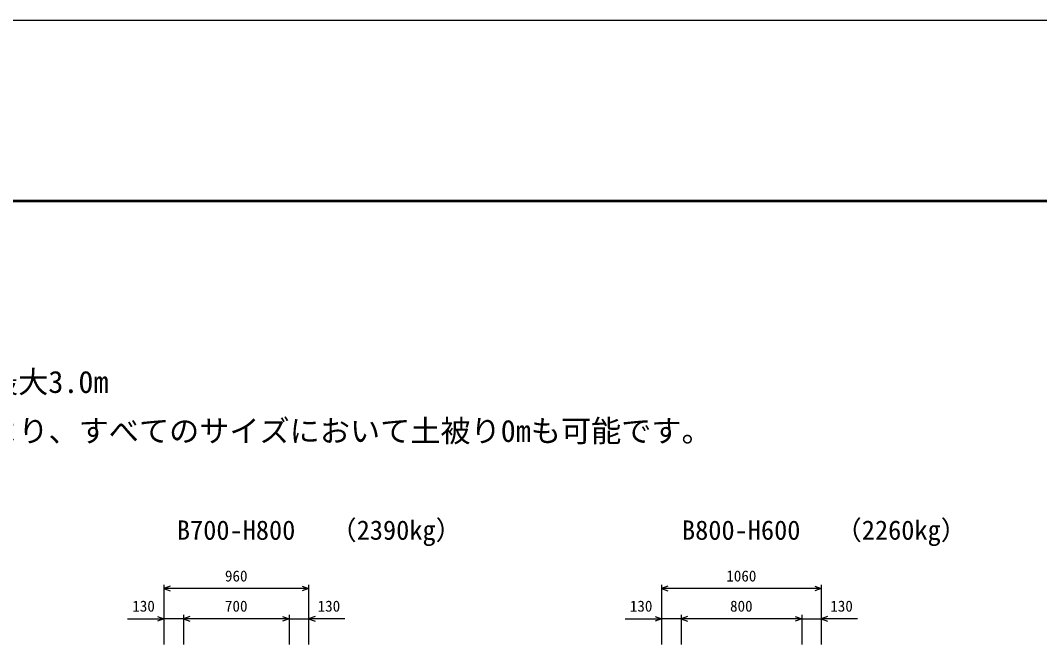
# Model space of a CAD drawing. Units: millimetres, scale not verified. Extents: x -25170 to 75630, y 0 to 35640.
# Drawn here: x 59708 to 66468, y 31497 to 35640 of the extents above; entities that cross this region are included whole.
import ezdxf
from ezdxf.enums import TextEntityAlignment as Align

# ---------------------------------------------------------------- set-up
doc = ezdxf.new("R2010")
doc.units = ezdxf.units.MM
doc.header["$LTSCALE"] = 60
for name, color, linetype, lineweight in [('Defpoints_3', 5, 'Continuous', 25), ('DIM', 7, 'Continuous', 25), ('TXT', 7, 'Continuous', 25), ('WAKU', 3, 'Continuous', 50)]:
    doc.layers.add(name, color=color, linetype=linetype, lineweight=lineweight)
doc.styles.add('ＭＳ ゴシック', font='')
doc.styles.get('ＭＳ ゴシック').set_extended_font_data('MS Gothic')

msp = doc.modelspace()

# ---------------------------------------------------------------- linework, layer by layer
at = {"layer": 'Defpoints_3'}
msp.add_line((75630, 35640), (25230, 35640), dxfattribs=at)
at = {"layer": 'DIM'}
for p, q in [((60659.98, 31893.78), (60659.98, 31496.89)), ((60702.27, 31884.17), (60659.98, 31868.78)), ((61619.98, 31868.78), (60659.98, 31868.78)), ((60659.98, 31868.78), (60702.27, 31853.39)), ((61577.7, 31884.17), (61619.98, 31868.78)), ((61619.98, 31868.78), (61577.7, 31853.39)), ((61619.98, 31893.78), (61619.98, 31496.89)), ((63959.98, 31893.78), (63959.98, 31496.89)), ((64002.27, 31884.17), (63959.98, 31868.78)), ((65019.98, 31868.78), (63959.98, 31868.78)), ((63959.98, 31868.78), (64002.27, 31853.39)), ((64977.7, 31884.17), (65019.98, 31868.78)), ((65019.98, 31868.78), (64977.7, 31853.39)), ((65019.98, 31893.78), (65019.98, 31496.89)), ((60419.24, 31668.78), (60659.98, 31668.78)), ((60617.7, 31684.17), (60659.98, 31668.78)), ((60659.98, 31668.78), (60617.7, 31653.39)), ((60789.98, 31668.78), (60659.98, 31668.78)), ((60789.98, 31693.78), (60789.98, 31496.89)), ((60832.27, 31684.17), (60789.98, 31668.78)), ((61489.98, 31668.78), (60789.98, 31668.78)), ((60789.98, 31668.78), (60832.27, 31653.39)), ((61447.7, 31684.17), (61489.98, 31668.78)), ((61489.98, 31668.78), (61447.7, 31653.39)), ((61489.98, 31693.78), (61489.98, 31496.89)), ((61489.98, 31668.78), (61619.98, 31668.78)), ((61662.27, 31684.17), (61619.98, 31668.78)), ((61860.73, 31668.78), (61619.98, 31668.78)), ((61619.98, 31668.78), (61662.27, 31653.39)), ((63719.24, 31668.78), (63959.98, 31668.78)), ((63917.7, 31684.17), (63959.98, 31668.78)), ((63959.98, 31668.78), (63917.7, 31653.39)), ((64089.98, 31668.78), (63959.98, 31668.78)), ((64089.98, 31693.78), (64089.98, 31496.89)), ((64132.27, 31684.17), (64089.98, 31668.78)), ((64889.98, 31668.78), (64089.98, 31668.78)), ((64089.98, 31668.78), (64132.27, 31653.39)), ((64847.7, 31684.17), (64889.98, 31668.78)), ((64889.98, 31668.78), (64847.7, 31653.39)), ((64889.98, 31693.78), (64889.98, 31496.89)), ((64889.98, 31668.78), (65019.98, 31668.78)), ((65062.27, 31684.17), (65019.98, 31668.78)), ((65260.73, 31668.78), (65019.98, 31668.78)), ((65019.98, 31668.78), (65062.27, 31653.39))]:
    msp.add_line(p, q, dxfattribs=at)
at = {"layer": 'WAKU'}
msp.add_line((74430, 34440), (26430, 34440), dxfattribs=at)

# ---------------------------------------------------------------- texts
at = {"layer": 'DIM', "style": 'ＭＳ ゴシック'}
for s, p in [('960', (61064.98, 31893.78)), ('1060', (64389.98, 31893.78)), ('130', (60450.34, 31693.78)), ('700', (61064.98, 31693.78)), ('130', (61679.62, 31693.78)), ('130', (63750.34, 31693.78)), ('800', (64414.98, 31693.78)), ('130', (65079.62, 31693.78))]:
    msp.add_text(s, height=73.31, dxfattribs=at).set_placement(p, align=Align.BOTTOM_LEFT)
at = {"layer": 'TXT', "style": 'ＭＳ ゴシック'}
for s, height, p in [('土被り：最小0.2m\u3000最大3.0m', 146.6, (57695.05, 33123.18)), ('\u3000\u3000\u3000\u3000特殊配筋により、すべてのサイズにおいて土被り0mも可能です。', 146.6, (57695.05, 32798.18)), ('B700-H800', 128.3, (60746.23, 32154.39)), ('（2390kg）', 128.3, (61763.57, 32154.39)), ('B800-H600', 128.3, (64096.23, 32154.39)), ('（2260kg）', 128.3, (65113.57, 32154.39))]:
    msp.add_text(s, height=height, dxfattribs=at).set_placement(p, align=Align.BOTTOM_LEFT)

doc.saveas('drawing.dxf')
